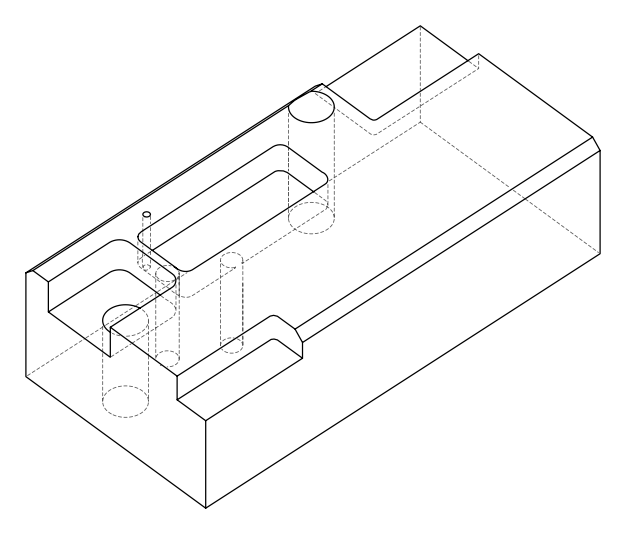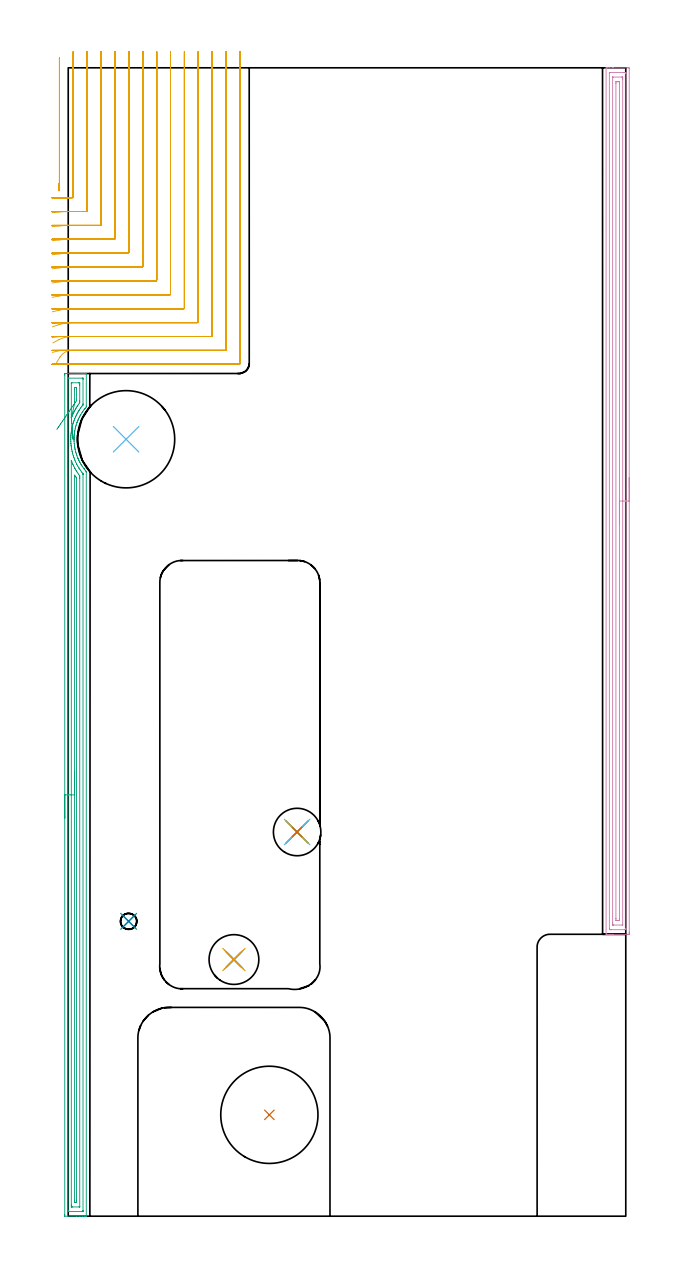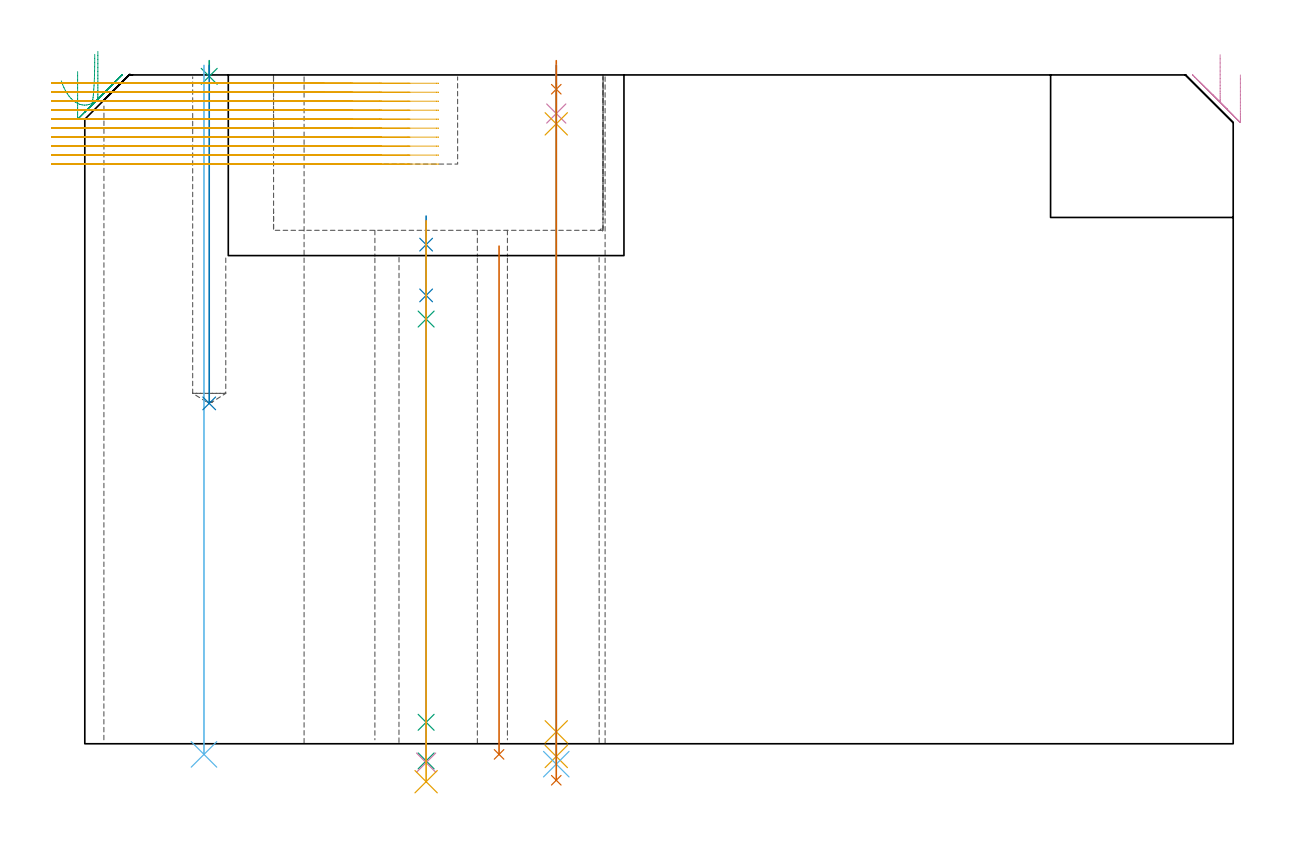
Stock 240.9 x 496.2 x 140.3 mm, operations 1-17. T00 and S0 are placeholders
(PLAN: 20 operations, 14 tool changes, 133.1 min)
(1 SPOT_DRILL | STEP1HOLE | NXT0321_9005460120000 | 0.05 min | 181 mm3)
(2 SPOT_DRILL_1 | STEP1HOLE_1 | NXT0321_9005460120000 | 0.06 min | 3850 mm3)
(3 SPOT_DRILL_2 | STEP1POCKET | NXT0321_9005460120000 | 0.03 min | 0 mm3)
(4 DRILL_BLIND_HOLE_INTO_CENTER | STEP1HOLE | UGT0301_178 | 0.04 min | 104 mm3)
(5 GUN_DRILL_THROUGH_HOLE | STEP1HOLE | UGT0307_001 | 0.62 min | 2581 mm3)
(6 SPADE_DRILL_TO_ENLARGE_THROUGH_HOLE | STEP1HOLE | UGT0306_003 | 0.59 min | 14271 mm3)
(7 DRILL_TO_ENLARGE_THROUGH_HOLE | STEP1HOLE | UGT0301_050 | 0.6 min | 29083 mm3)
(8 DRILL_BLIND_HOLE_INTO_CENTER_1 | STEP1HOLE_1 | NXT0301_062 | 0.07 min | 683 mm3)
(9 GUN_DRILL_THROUGH_HOLE_1 | STEP1HOLE_1 | UGT0307_006 | 0.53 min | 5996 mm3)
(10 DRILL_TO_ENLARGE_THROUGH_HOLE_1 | STEP1HOLE_1 | NXT0301_102 | 0.46 min | 9466 mm3)
(11 DRILL_TO_ENLARGE_THROUGH_HOLE_2 | STEP1HOLE_1 | UGT0301_052 | 0.48 min | 30855 mm3)
(12 INDEXABLE_INSERT_DRILL_THROUGH_HOLE_FROM_SOLID | STEP1HOLE_2 | NXT0302_036 | 0.58 min | 194259 mm3)
(13 INDEXABLE_INSERT_DRILL_THROUGH_HOLE_FROM_SOLID_1 | STEP1HOLE_3 | NXT0302_036 | 0.44 min | 194267 mm3)
(14 DRILL_BLIND_HOLE_INTO_CENTER_2 | STEP1POCKET | UGT0301_465 | 0.29 min | 2559 mm3)
(15 AREA_MILL | FG_CHAMFER_SURFACE | UGT0205_001 | 11.67 min | 15772 mm3)
(16 AREA_MILL_1 | FG_CHAMFER_SURFACE_1 | UGT0205_001 | 12.2 min | 19001 mm3)
(17 MILL_CORNER_NOTCH_RECTANGULAR | CORNER_NOTCH_RECTANGULAR | UGT0201_007 | Follow Part, ap 2, ae 75% | 42.34 min | 192879 mm3)
(18 MILL_CORNER_NOTCH_RECTANGULAR_1 | CORNER_NOTCH_RECTANGULAR_1 | NXT0201_013 | Follow Part, ap 2.5, ae 75% | 22.15 min | 139011 mm3)
(19 MILL_RECTANGULAR_POCKET | POCKET_RECTANGULAR_STRAIGHT | NXT0201_012 | Follow Part, ap 4, ae 75% | 20.7 min | 391764 mm3)
(20 MILL_SLOT | SLOT_PARTIAL_RECTANGULAR | NXT0201_012 | Follow Part, ap 4, ae 75% | 19.16 min | 228328 mm3)
(TOOL NXT0321_9005460120000 | NC Spot Drill, 142deg, 12mm, Carbide, Uncoated | D12 PA142 FL30 Z2)
(TOOL UGT0301_178 | Twist Drill 5.4 mm | D5.4 PA118 FL55 Z2)
(TOOL UGT0307_001 | Gun Drill 5 mm | D5 PA130 FL24 Z1)
(TOOL UGT0306_003 | Spade Drill 12.5mm | D12.5 PA132 FL10 Z2)
(TOOL UGT0301_050 | Twist Drill 20.5 mm | D20.5 PA118 FL145 Z2)
(TOOL NXT0301_062 | Carbide Drill 9.1mm [860.1-0910-027A1-MM 2214] | D9.1 PA140 FL47 Z2)
(TOOL UGT0307_006 | Gun Drill 9 mm | D9 PA130 FL24 Z1)
(TOOL NXT0301_102 | Carbide Drill 13.5mm [860.1-1350-108A1-MM 2214] | D13.5 PA140 FL123 Z2)
(TOOL UGT0301_052 | Twist Drill 21.5 mm | D21.5 PA118 FL150 Z2)
(TOOL NXT0302_036 | Index. Insert Drill 42mm [880-D4200L50-05] | D42 PA176 FL210 Z2)
(TOOL UGT0301_465 | Carbide Drill 7.0 mm | D7 PA118 FL69 Z2)
(TOOL UGT0205_001 | Chamfer Mill 20 x 3 x 45 deg. | D20 FL50 Z2)
(TOOL UGT0201_007 | End Mill 8 mm | D8 FL19 Z4)
(TOOL NXT0201_013 | ENDMILL 10mm | D10 FL30 Z4)
(TOOL NXT0201_012 | ENDMILL 16mm [2P460-1600-NA 1630] | D16 FL38 Z6)
(OP 1 SPOT_DRILL)
G17 G21 G94 G90
T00 M6
G54
G17 G0 G90 X98.9 Y166. S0 M3
G43 Z150.3 H0
G94 G81 G98 Z137.3 F250. R143.3
G80
M5
M2
(OP 2 SPOT_DRILL_1)
G17 G21 G94 G90
T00 M6
G54
G17 G0 G90 X71.6 Y110.9 S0 M3
G43 Z150.3 H0
G94 G81 G98 Z104.7 F250. R110.7
G80
M5
M2
(OP 3 SPOT_DRILL_2)
G17 G21 G94 G90
T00 M6
G54
G17 G0 G90 X26.1 Y127.4 S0 M3
G43 Z150.3 H0
G94 G81 G98 Z139.999 F250. R143.3
G80
M5
M2
(OP 4 DRILL_BLIND_HOLE_INTO_CENTER)
G17 G21 G94 G90
T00 M6
G54
G17 G0 G90 X98.9 Y166. S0 M3
G43 Z150.3 H0
G94 G81 G98 Z132.2 F250. R142.3
G80
M5
M2
(OP 5 GUN_DRILL_THROUGH_HOLE)
G17 G21 G94 G90
T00 M6
G54
G17 G0 G90 X98.9 Y166. M8
G43 Z150.3 H0
Z138.622
S716 M3
G94 G1 Z130.036 F125. M26
G4 X.084
Z2.5 F250.
G4 X.084
Z-2.666 F125.
G4 X.084
M5
M9
G0 Z138.622
Z150.3
M2
(OP 6 SPADE_DRILL_TO_ENLARGE_THROUGH_HOLE)
G17 G21 G94 G90
T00 M6
G54
G17 G0 G90 X98.9 Y166. S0 M3
G43 Z150.3 H0
G94 G73 G98 Z-4.283 F250. Q12.049 R142.3
G80
M5
M2
(OP 7 DRILL_TO_ENLARGE_THROUGH_HOLE)
G17 G21 G94 G90
T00 M6
G54
G17 G0 G90 X98.9 Y166. S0 M3
G43 Z150.3 H0
G94 G73 G98 Z-7.659 F250. Q18.495 R142.3
G80
M5
M2
(OP 8 DRILL_BLIND_HOLE_INTO_CENTER_1)
G17 G21 G94 G90
T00 M6
G54
G17 G0 G90 X71.6 Y110.9 S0 M3
G43 Z150.3 H1
G94 G81 G98 Z94.05 F250. R109.7
G80
M5
M2
(OP 9 GUN_DRILL_THROUGH_HOLE_1)
G17 G21 G94 G90
T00 M6
G54
G17 G0 G90 X71.6 Y110.9 M8
G43 Z150.3 H0
Z104.301
S716 M3
G94 G1 Z89.089 F125. M26
G4 X.084
Z4.5 F250.
G4 X.084
Z-3.598 F125.
G4 X.084
M5
M9
G0 Z104.301
Z150.3
M2
(OP 10 DRILL_TO_ENLARGE_THROUGH_HOLE_1)
G17 G21 G94 G90
T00 M6
G54
G17 G0 G90 X71.6 Y110.9 S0 M3
G43 Z150.3 H1
G94 G73 G98 Z-3.957 F250. Q12.406 R109.7
G80
M5
M2
(OP 11 DRILL_TO_ENLARGE_THROUGH_HOLE_2)
G17 G21 G94 G90
T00 M6
G54
G17 G0 G90 X71.6 Y110.9 S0 M3
G43 Z150.3 H0
G94 G73 G98 Z-7.959 F250. Q19.277 R109.7
G80
M5
M2
(OP 12 INDEXABLE_INSERT_DRILL_THROUGH_HOLE_FROM_SOLID)
G17 G21 G94 G90
T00 M6
G54
G17 G0 G90 X25. Y335.7 S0 M3
G43 Z150.3 H1
G94 G81 G98 Z-2.233 F250. R142.3
G80
M5
M2
(OP 13 INDEXABLE_INSERT_DRILL_THROUGH_HOLE_FROM_SOLID_1)
G17 G21 G94 G90
T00 M6
G54
G17 G0 G90 X86.9 Y43.8 S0 M3
G43 Z150.3 H1
G94 G81 G98 Z-2.233 F250. R104.4
G80
M5
M2
(OP 14 DRILL_BLIND_HOLE_INTO_CENTER_2)
G17 G21 G94 G90
T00 M6
G54
G17 G0 G90 X26.1 Y127.4 S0 M3
G43 Z150.3 H0
G94 G81 G98 Z71.4 F250. R142.3
G80
M5
M2
(OP 15 AREA_MILL)
G17 G21 G94 G90
T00 M6
G54
G17 G0 G90 X-1.5 Y172.05 S1061 M3
G43 Z150.3 H0
Z141.
G94 G1 Y172.088 Z140.128 F250.
Y172.202 Z139.264
Y172.391 Z138.412
Y172.653 Z137.58
Y172.987 Z136.774
Y173.39 Z136.
Y173.859 Z135.264
Y174.39 Z134.572
Y174.979 Z133.929
Y175.622 Z133.34
Y176.314 Z132.809
Y177.05 Z132.34
Y177.824 Z131.937
Y178.63 Z131.603
Y179.462 Z131.341
Y180.314 Z131.152
Y181.178 Z131.038
Y182.05 Z131.
Y363.477
X-1.497 Y363.746 Z131.002
X-1.492 Y364.09 Z131.006
X-1.143 Y364.1 Z131.354
X4.491 Z136.986
X5.926 Z138.422
X6.279 Z138.774
X6.985 Z139.485
X7.305 Z139.805
X7.731 Y364.094 Z140.223
X7.797 Y364.09 Z140.288
X7.8 Y363.924 Z140.3
Y350.033
X7.801 Y349.647 Z140.299
X7.329 Y349.091 Z139.828
X7.288 Y349.04 Z139.787
X7.042 Y348.73 Z139.538
X6.872 Y348.519 Z139.371
X6.628 Y348.198 Z139.127
X6.31 Y347.753 Z138.808
X5.999 Y347.304 Z138.497
X5.446 Y346.411 Z137.945
X5.236 Y346.05 Z137.736
X5.095 Y345.805 Z137.593
X4.988 Y345.602 Z137.484
X4.942 Y345.518 Z137.44
X4.685 Y345. Z137.184
X4.543 Y344.708 Z137.038
X4.5 Y344.625 Z136.998
X4.491 Y344.605 Z136.989
X4.367 Y344.337 Z136.867
X4.312 Y344.216 Z136.812
X4.207 Y343.985 Z136.705
X4.137 Y343.815 Z136.633
X4.102 Y343.731 Z136.599
X4.056 Y343.609 Z136.553
X3.966 Y343.368 Z136.459
X3.895 Y343.188 Z136.394
X3.856 Y343.087 Z136.355
X3.794 Y342.921 Z136.292
X3.762 Y342.838 Z136.26
X3.457 Y341.945 Z135.955
X3.318 Y341.497 Z135.816
X3.23 Y341.167 Z135.73
X3.2 Y341.051 Z135.699
X2.988 Y340.158 Z135.488
X2.833 Y339.346 Z135.328
X2.817 Y339.265 Z135.313
X2.703 Y338.519 Z135.201
X2.694 Y338.452 Z135.19
X2.681 Y338.372 Z135.178
X2.612 Y337.726 Z135.11
X2.602 Y337.622 Z135.098
X2.585 Y337.478 Z135.083
X2.532 Y336.665 Z135.027
X2.527 Y336.585 Z135.022
X2.51 Y336.139 Z135.006
X2.505 Y335.765 Z135.001
X2.506 Y335.727 Z134.997
Y335.647 Z134.999
X2.508 Y335.564 Z134.998
X2.511 Y335.245 Z135.005
X2.529 Y334.799 Z135.021
X2.588 Y333.905 Z135.083
X2.607 Y333.731 Z135.102
X2.677 Y333.09 Z135.17
X2.684 Y333.012 Z135.18
X2.703 Y332.881 Z135.201
X2.707 Y332.853 Z135.205
X2.743 Y332.643 Z135.233
X2.821 Y332.119 Z135.315
X2.898 Y331.716 Z135.395
X2.979 Y331.303 Z135.474
X2.993 Y331.226 Z135.489
X3.205 Y330.332 Z135.702
X3.317 Y329.903 Z135.817
X3.461 Y329.439 Z135.961
X3.589 Y329.068 Z136.088
X3.767 Y328.546 Z136.267
X4.081 Y327.728 Z136.576
X4.109 Y327.652 Z136.606
X4.206 Y327.415 Z136.705
X4.269 Y327.281 Z136.765
X4.433 Y326.921 Z136.932
X4.507 Y326.759 Z137.006
X4.534 Y326.705 Z137.033
X4.693 Y326.387 Z137.189
X4.913 Y325.94 Z137.412
X4.95 Y325.866 Z137.449
X5.094 Y325.595 Z137.594
X5.453 Y324.973 Z137.951
X5.642 Y324.661 Z138.142
X5.713 Y324.544 Z138.213
X6.009 Y324.079 Z138.509
X6.639 Y323.186 Z139.139
X6.754 Y323.031 Z139.253
X6.809 Y322.961 Z139.307
X6.872 Y322.879 Z139.371
X7.046 Y322.663 Z139.542
X7.341 Y322.293 Z139.84
X7.471 Y322.137 Z139.971
X7.549 Y322.045 Z140.048
X7.769 Y321.791 Z140.265
X7.779 Y321.78 Z140.275
X7.796 Y321.749 Z140.286
X7.8 Y321.472 Z140.3
Y0.176
X7.797 Y0.01 Z140.288
X7.731 Y0.007 Z140.223
X7.305 Y0. Z139.804
X6.985 Z139.485
X6.279 Z138.774
X5.032 Z137.529
X3.597 Z136.093
X-1.495 Y0.001 Z131.002
X-1.496 Y0.002 Z131.001
X-1.499 Y0.623
X-1.5 Y182.05 Z131.
X-0.086 Z132.414
X-0.085 Y361.796 Z132.415
X-0.083 Y362.01 Z132.417
X-0.08 Y362.07 Z132.42
X-0.077 Y362.092 Z132.423
X-0.073 Y362.094 Z132.427
X-0.038 Y362.098 Z132.462
X0.021 Y362.099 Z132.521
X6.279 Z138.779
X6.338 Y362.098 Z138.838
X6.373 Y362.094 Z138.873
X6.377 Y362.092 Z138.877
X6.38 Y362.069 Z138.88
X6.383 Y362.009 Z138.883
X6.385 Y361.796 Z138.885
X6.386 Y361.689 Z138.886
Y350.965
X6.385 Y350.858 Z138.885
X6.381 Y350.645 Z138.881
X6.379 Y350.587 Z138.879
X6.368 Y350.569 Z138.868
X6.34 Y350.529 Z138.84
X6.279 Y350.449 Z138.779
X6.112 Y350.238 Z138.612
X5.982 Y350.071 Z138.482
X5.726 Y349.73 Z138.226
X5.385 Y349.272 Z137.885
X5.345 Y349.217 Z137.845
X5.317 Y349.177 Z137.817
X4.984 Y348.684 Z137.484
X4.727 Y348.283 Z137.227
X4.636 Y348.138 Z137.136
X4.491 Y347.902 Z136.991
X4.3 Y347.581 Z136.8
X4.189 Y347.39 Z136.689
X3.804 Y346.703 Z136.304
X3.699 Y346.496 Z136.199
X3.679 Y346.455 Z136.179
X3.597 Y346.289 Z136.097
X3.373 Y345.826 Z135.873
X3.267 Y345.602 Z135.767
X3.092 Y345.213 Z135.592
X2.875 Y344.708 Z135.375
X2.703 Y344.275 Z135.203
X2.577 Y343.941 Z135.077
X2.531 Y343.815 Z135.031
X2.345 Y343.278 Z134.845
X2.225 Y342.921 Z134.725
X2.124 Y342.606 Z134.624
X1.95 Y342.027 Z134.45
X1.932 Y341.966 Z134.432
X1.919 Y341.917 Z134.419
X1.809 Y341.475 Z134.309
X1.744 Y341.199 Z134.244
X1.729 Y341.134 Z134.229
X1.587 Y340.462 Z134.087
X1.542 Y340.24 Z134.042
X1.444 Y339.711 Z133.944
X1.387 Y339.346 Z133.887
X1.326 Y338.935 Z133.826
X1.265 Y338.452 Z133.765
X1.231 Y338.137 Z133.731
X1.176 Y337.559 Z133.676
X1.157 Y337.316 Z133.657
X1.118 Y336.665 Z133.618
X1.109 Y336.471 Z133.609
X1.094 Y335.771 Z133.594
Y335.592
X1.111 Y334.877 Z133.611
X1.119 Y334.673 Z133.619
X1.164 Y333.984 Z133.664
X1.184 Y333.714 Z133.684
X1.245 Y333.09 Z133.745
X1.264 Y332.916 Z133.764
X1.288 Y332.717 Z133.788
X1.365 Y332.196 Z133.865
X1.448 Y331.664 Z133.948
X1.515 Y331.303 Z134.015
X1.662 Y330.556 Z134.162
X1.695 Y330.409 Z134.195
X1.809 Y329.925 Z134.309
X1.911 Y329.515 Z134.411
X1.926 Y329.457 Z134.426
X1.948 Y329.376 Z134.448
X2.178 Y328.621 Z134.678
X2.361 Y328.069 Z134.861
X2.483 Y327.728 Z134.983
X2.703 Y327.125 Z135.203
X2.814 Y326.834 Z135.314
X2.887 Y326.65 Z135.387
X3.205 Y325.94 Z135.705
X3.597 Y325.112 Z136.097
X3.629 Y325.046 Z136.129
X3.66 Y324.983 Z136.16
X3.953 Y324.431 Z136.453
X4.109 Y324.153 Z136.609
X4.491 Y323.491 Z136.991
X4.598 Y323.312 Z137.098
X4.631 Y323.259 Z137.131
X4.872 Y322.878 Z137.372
X5.225 Y322.365 Z137.725
X5.385 Y322.14 Z137.885
X5.874 Y321.472 Z138.374
X6.279 Y320.947 Z138.779
X6.361 Y320.834 Z138.861
X6.379 Y320.808 Z138.879
X6.382 Y320.755 Z138.882
X6.384 Y320.684 Z138.884
X6.385 Y320.578 Z138.885
X6.386 Y320.471 Z138.886
X6.385 Y2.411 Z138.885
Y2.305
X6.382 Y2.198 Z138.882
X6.375 Y2.01 Z138.875
X6.279 Y2.008 Z138.779
X5.795 Y2.001 Z138.295
X0.021 Z132.521
X-0.038 Y2.002 Z132.462
X-0.073 Y2.006 Z132.427
X-0.077 Y2.008 Z132.423
X-0.08 Y2.031 Z132.42
X-0.083 Y2.091 Z132.417
X-0.085 Y2.304 Z132.415
X-0.086 Y2.411 Z132.414
Y182.05
X1.329 Z133.829
Y326.127
X1.33 Y326.419 Z133.83
X1.331 Y326.45 Z133.831
X1.334 Y326.478 Z133.834
X1.355 Y326.436 Z133.855
X1.37 Y326.403 Z133.87
X1.388 Y326.361 Z133.888
X1.555 Y325.94 Z134.055
X1.809 Y325.315 Z134.309
X1.926 Y325.046 Z134.426
X2.019 Y324.836 Z134.519
X2.354 Y324.153 Z134.854
X2.703 Y323.449 Z135.203
X2.802 Y323.259 Z135.302
X2.918 Y323.044 Z135.418
X3.319 Y322.365 Z135.819
X3.597 Y321.906 Z136.097
X3.875 Y321.472 Z136.375
X4.475 Y320.594 Z136.975
X4.487 Y320.578 Z136.987
X4.862 Y320.054 Z137.362
X4.937 Y319.948 Z137.437
X4.965 Y319.899 Z137.465
X4.966 Y319.844 Z137.466
X4.969 Y319.684 Z137.469
X4.971 Y319.204 Z137.471
Y318.79
Y4.198
X4.97 Y4.078 Z137.47
X4.967 Y4.02 Z137.467
X4.966 Y4.012 Z137.466
X4.943 Y4.008 Z137.443
X4.887 Y4.004 Z137.387
X4.689 Y4. Z137.189
X1.809 Z134.309
X1.611 Y4.002 Z134.111
X1.479 Y4.005 Z133.979
X1.374 Y4.01 Z133.874
X1.335 Y4.019 Z133.835
X1.334 Y4.039 Z133.834
X1.331 Y4.198 Z133.831
X1.329 Y4.678 Z133.829
Y5.092
Y182.05
X2.743 Z135.243
Y319.684
X2.747 Y320.054 Z135.247
X2.75 Y320.214 Z135.25
X2.817 Y320.12 Z135.317
X3.123 Y319.684 Z135.623
X3.315 Y319.401 Z135.815
X3.43 Y319.231 Z135.93
X3.55 Y319.03 Z136.05
X3.556 Y318.831 Z136.056
X3.557 Y318.79 Z136.057
Y6.879
X3.554 Y6.065 Z136.054
X3.553 Y6.03 Z136.053
X3.55 Y6.01 Z136.05
X3.528 Y6.007 Z136.028
X3.474 Y6.003 Z135.974
X3.366 Y6.001 Z135.866
X3.15 Y6. Z135.65
X2.934 Y6.001 Z135.434
X2.826 Y6.003 Z135.326
X2.772 Y6.007 Z135.272
X2.751 Y6.01 Z135.251
X2.75 Y6.027 Z135.25
X2.743 Y6.84 Z135.243
Y6.879
Y182.05
Y182.922 Z135.281
Y183.787 Z135.395
Y184.638 Z135.583
Y185.47 Z135.846
Y186.276 Z136.18
Y187.05 Z136.582
Y187.786 Z137.051
Y188.478 Z137.582
Y189.121 Z138.172
Y189.71 Z138.815
Y190.242 Z139.507
Y190.71 Z140.243
Y191.113 Z141.016
Y191.447 Z141.822
Y191.709 Z142.654
Y191.898 Z143.506
Y192.012 Z144.371
Y192.05 Z145.243
G0 Z150.3
X2.083 Y335.807
Z144.616
G1 X2.086 Y335.774 Z143.744
X2.082 Y335.818 Z142.873
X2.072 Y335.937 Z142.009
X2.057 Y336.13 Z141.158
X2.035 Y336.397 Z140.328
X2.007 Y336.734 Z139.524
X1.974 Y337.141 Z138.753
X1.936 Y337.612 Z138.02
X1.892 Y338.146 Z137.331
X1.844 Y338.738 Z136.691
X1.792 Y339.382 Z136.106
X1.735 Y340.075 Z135.579
X1.675 Y340.812 Z135.115
X1.612 Y341.585 Z134.717
X1.547 Y342.391 Z134.388
X1.479 Y343.222 Z134.131
X1.41 Y344.072 Z133.948
X1.339 Y344.934 Z133.839
X1.334 Y344.995 Z133.834
X1.33 Y345.068 Z133.83
X1.329 Y345.107 Z133.829
Y345.189
Y359.902
X1.33 Y360.022 Z133.83
X1.333 Y360.08 Z133.833
X1.334 Y360.088 Z133.834
X1.356 Y360.092 Z133.856
X1.413 Y360.096 Z133.913
X1.611 Y360.1 Z134.111
X4.491 Z136.991
X4.689 Y360.098 Z137.189
X4.821 Y360.095 Z137.321
X4.926 Y360.09 Z137.426
X4.965 Y360.081 Z137.465
X4.966 Y360.061 Z137.466
X4.969 Y359.902 Z137.469
X4.971 Y359.422 Z137.471
Y359.008
Y352.272
X4.969 Y351.858 Z137.469
X4.967 Y351.618 Z137.467
X4.965 Y351.502 Z137.465
X4.922 Y351.428 Z137.422
X4.491 Y350.832 Z136.991
X4.178 Y350.384 Z136.678
X3.963 Y350.071 Z136.463
X3.819 Y349.849 Z136.319
X3.597 Y349.497 Z136.097
X3.475 Y349.299 Z135.975
X3.402 Y349.177 Z135.902
X3.144 Y348.736 Z135.644
X2.884 Y348.283 Z135.384
X2.819 Y348.167 Z135.319
X2.703 Y347.953 Z135.203
X2.513 Y347.58 Z135.013
X2.417 Y347.39 Z134.917
X2.219 Y346.98 Z134.719
X1.989 Y346.496 Z134.489
X1.932 Y346.373 Z134.432
X1.809 Y346.094 Z134.309
X1.664 Y345.748 Z134.164
X1.605 Y345.602 Z134.105
X1.465 Y345.246 Z133.965
X1.411 Y345.107 Z133.911
X1.339 Y344.934 Z133.839
X2.757 Y351.19 Z135.257
X2.743 Y351.818 Z135.243
Y351.858
Y351.898
Y357.221
X2.745 Y358.035 Z135.245
X2.747 Y358.07 Z135.247
X2.75 Y358.09 Z135.25
X2.772 Y358.093 Z135.272
X2.826 Y358.097 Z135.326
X2.934 Y358.099 Z135.434
X3.15 Y358.1 Z135.65
X3.366 Y358.099 Z135.866
X3.474 Y358.097 Z135.974
X3.528 Y358.093 Z136.028
X3.549 Y358.09 Z136.049
X3.55 Y358.073 Z136.05
X3.557 Y357.261 Z136.057
Y357.221
Y352.712
Y352.695
X3.553 Y352.486 Z136.053
X3.55 Y352.383 Z136.05
X3.532 Y352.318 Z136.032
X3.006 Y351.555 Z135.506
X2.757 Y351.19 Z135.257
X2.318 Y350.548 Z134.862
X1.862 Y349.88 Z134.536
X1.391 Y349.191 Z134.282
X0.91 Y348.486 Z134.102
X0.421 Y347.771 Z133.997
X-0.071 Y347.051 Z133.968
X-0.562 Y346.331 Z134.014
X-1.049 Y345.618 Z134.137
X-1.528 Y344.917 Z134.334
X-1.996 Y344.232 Z134.605
X-2.449 Y343.569 Z134.947
X-2.883 Y342.933 Z135.357
X-3.296 Y342.33 Z135.833
X-3.683 Y341.763 Z136.371
X-4.042 Y341.237 Z136.967
X-4.371 Y340.755 Z137.616
X-4.667 Y340.322 Z138.314
X-4.927 Y339.941 Z139.054
G0 Z150.3
M5
M2
(OP 16 AREA_MILL_1)
G17 G21 G94 G90
T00 M6
G54
G17 G0 G90 X242.4 Y319. S1061 M3
G43 Z150.3 H0
Z140.3
G94 G1 Y318.962 Z139.428 F250.
Y318.848 Z138.564
Y318.659 Z137.712
Y318.397 Z136.88
Y318.063 Z136.074
Y317.66 Z135.3
Y317.191 Z134.564
Y316.66 Z133.872
Y316.071 Z133.229
Y315.428 Z132.64
Y314.736 Z132.109
Y314. Z131.64
Y313.226 Z131.237
Y312.42 Z130.903
Y311.588 Z130.641
Y310.736 Z130.452
Y309.872 Z130.338
Y309. Z130.3
Y122.745
X242.399 Y122.41 Z130.301
X242.394 Y121.858 Z130.304
X242.392 Y121.808 Z130.306
X241.844 Y121.8 Z130.853
X235.622 Z137.072
X235.059 Z137.638
X234.733 Z137.963
X234.17 Z138.526
X233.844 Z138.851
X233.193 Z139.506
X232.807 Z139.893
X232.439 Y121.807 Z140.252
X232.403 Y121.81 Z140.288
X232.4 Y121.964 Z140.3
Y496.036
X232.403 Y496.19 Z140.288
X232.439 Y496.193 Z140.252
X232.807 Y496.2 Z139.892
X233.193 Z139.507
X233.844 Z138.851
X235.059 Z137.638
X235.622 Z137.072
X241.844 Z130.853
X242.128 Y496.198 Z130.569
X242.392 Y496.19 Z130.306
X242.399 Y495.926 Z130.299
X242.4 Y309. Z130.3
X240.986 Z131.714
X240.985 Y124.195 Z131.715
X240.984 Y124.167 Z131.716
X240.956 Y123.81 Z131.744
X240.459 Y123.801 Z132.241
X234.733 Y123.8 Z137.967
X234.237 Y123.801 Z138.463
X233.844 Y123.81 Z138.856
X233.816 Y124.195 Z138.884
X233.815 Y124.225 Z138.885
Y493.804
X233.816 Y493.833 Z138.884
X233.844 Y494.19 Z138.856
X234.341 Y494.199 Z138.359
X240.067 Y494.2 Z132.633
X240.563 Y494.199 Z132.137
X240.956 Y494.19 Z131.744
X240.984 Y493.804 Z131.716
X240.985 Y493.775 Z131.715
X240.986 Y309. Z131.714
X239.572 Z133.128
X239.571 Y125.981 Z133.129
Y125.882
X239.568 Y125.834 Z133.132
X239.566 Y125.817 Z133.134
X239.537 Y125.81 Z133.163
X239.357 Y125.801 Z133.343
X235.622 Y125.8 Z137.078
X235.442 Y125.801 Z137.258
X235.322 Y125.805 Z137.378
X235.235 Y125.811 Z137.465
X235.232 Y125.85 Z137.468
X235.23 Y125.981 Z137.47
X235.228 Y126.376 Z137.472
Y126.874
X235.229 Y492.019 Z137.471
Y492.118
X235.232 Y492.166 Z137.468
X235.234 Y492.183 Z137.466
X235.263 Y492.19 Z137.437
X235.443 Y492.199 Z137.257
X239.178 Y492.2 Z133.522
X239.358 Y492.199 Z133.342
X239.478 Y492.195 Z133.222
X239.565 Y492.189 Z133.135
X239.567 Y492.15 Z133.133
X239.57 Y492.019 Z133.13
X239.571 Y491.624 Z133.129
X239.572 Y491.126 Z133.128
Y309.
X238.157 Z134.543
Y128.659
X238.151 Y127.905 Z134.549
X238.142 Y127.81 Z134.558
X238.042 Y127.805 Z134.658
X237.828 Y127.802 Z134.872
X237.4 Y127.8 Z135.3
X237.367 Z135.333
X236.96 Y127.802 Z135.74
X236.756 Y127.805 Z135.944
X236.66 Y127.81 Z136.04
X236.65 Y127.874 Z136.05
X236.643 Y128.527 Z136.057
Y128.659
Y489.341
X236.649 Y490.095 Z136.051
X236.658 Y490.19 Z136.042
X236.758 Y490.195 Z135.942
X236.972 Y490.198 Z135.728
X237.4 Y490.2 Z135.3
X237.433 Z135.267
X237.84 Y490.198 Z134.86
X238.044 Y490.195 Z134.656
X238.14 Y490.19 Z134.56
X238.15 Y490.126 Z134.55
X238.157 Y489.473 Z134.543
Y489.341
Y309.
Y308.128 Z134.581
Y307.263 Z134.695
Y306.412 Z134.883
Y305.58 Z135.146
Y304.774 Z135.48
Y304. Z135.882
Y303.264 Z136.351
Y302.572 Z136.882
Y301.929 Z137.472
Y301.34 Z138.115
Y300.808 Z138.807
Y300.34 Z139.543
Y299.937 Z140.317
Y299.603 Z141.122
Y299.341 Z141.954
Y299.152 Z142.806
Y299.038 Z143.671
Y299. Z144.543
G0 Z150.3
M5
M2
(OP 17 MILL_CORNER_NOTCH_RECTANGULAR)
G17 G21 G94 G90
T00 M6
G54
G17 G0 G90 X-4. Y442.941 S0 M3
G43 Z150.442 H0
Z138.558
G94 G1 Y445.941 F250.
G3 X-3.8 Y446.282 R0.4 F500.
G1 Y497.449
Y500.449 F250.
G0 Z150.442
X-6.991 Y439.652
Z138.558
G1 X-4. Y439.884
G2 X1.57 Y440.1 R72. F500.
G1 X1.806
G3 X2.2 Y440.494 R0.4
G1 Y500.2
Y503.2 F250.
G0 Z150.442
X-6.989 Y433.611
Z138.558
G1 X-4. Y433.865
G2 X1.57 Y434.1 R66. F500.
G1 X7.805
G3 X8.2 Y434.495 R0.4
G1 Y500.2
Y503.2 F250.
G0 Z150.442
X-6.987 Y427.562
Z138.558
G1 X-4. Y427.841
G2 X1.57 Y428.1 R60. F500.
G1 X13.805
G3 X14.2 Y428.495 R0.4
G1 Y500.2
Y503.2 F250.
G0 Z150.442
X-6.984 Y421.503
Z138.558
G1 X-4. Y421.812
G2 X1.57 Y422.1 R54. F500.
G1 X19.805
G3 X20.2 Y422.495 R0.4
G1 Y500.2
Y503.2 F250.
G0 Z150.442
X-6.98 Y415.428
Z138.558
G1 X-4. Y415.776
G2 X1.57 Y416.1 R48. F500.
G1 X25.805
G3 X26.2 Y416.495 R0.4
G1 Y500.2
Y503.2 F250.
G0 Z150.442
X-6.974 Y409.331
Z138.558
G1 X-4. Y409.729
G2 X1.57 Y410.1 R42. F500.
G1 X31.804
G3 X32.2 Y410.496 R0.4
G1 Y500.2
Y503.2 F250.
G0 Z150.442
X-6.964 Y403.202
Z138.558
G1 X-4. Y403.667
G2 X1.57 Y404.1 R36. F500.
G1 X37.804
G3 X38.2 Y404.496 R0.4
G1 Y500.2
Y503.2 F250.
G0 Z150.442
X-6.948 Y397.021
Z138.558
G1 X-4. Y397.578
G2 X1.57 Y398.1 R30. F500.
G1 X43.804
G3 X44.2 Y398.496 R0.4
G1 Y500.2
Y503.2 F250.
G0 Z150.442
X-6.918 Y390.748
Z138.558
G1 X-4. Y391.445
G2 X1.57 Y392.1 R24. F500.
G1 X49.804
G3 X50.2 Y392.496 R0.4
G1 Y500.2
Y503.2 F250.
G0 Z150.442
X-6.853 Y384.288
Z138.558
G1 X-4. Y385.217
G2 X1.57 Y386.1 R18. F500.
G1 X55.804
G3 X56.2 Y386.496 R0.4
G1 Y500.2
Y503.2 F250.
G0 Z150.442
X-6.657 Y377.337
Z138.558
G1 X-4. Y378.729
G2 X1.57 Y380.1 R12. F500.
G1 X61.803
G3 X62.2 Y380.497 R0.4
G1 Y500.2
Y503.2 F250.
G0 Z150.442
X-5.115 Y368.661
Z138.558
G1 X-3.553 Y371.223
G2 X1.57 Y374.1 R6. F500.
G1 X67.803
G3 X68.2 Y374.497 R0.4
G1 Y500.2
Y503.2 F250.
G0 Z150.442
X-1.43 Y368.1
Z138.558
G1 X1.57
X73.803 F500.
G3 X74.2 Y368.497 R0.4
G1 Y500.2
Y503.2 F250.
G0 Z150.442
X-4. Y443.137
Z136.674
G1 Y446.137
G3 X-3.8 Y446.478 R0.4 F500.
G1 Y497.449
Y500.449 F250.
G0 Z150.442
X-6.999 Y440.027
Z136.674
G1 X-4. Y440.086
G2 X-2.587 Y440.1 R72. F500.
G1 X1.806
G3 X2.2 Y440.494 R0.4
G1 Y500.2
Y503.2 F250.
G0 Z150.442
X-6.999 Y434.021
Z136.674
G1 X-4. Y434.085
G2 X-2.587 Y434.1 R66. F500.
G1 X7.805
G3 X8.2 Y434.495 R0.4
G1 Y500.2
Y503.2 F250.
G0 Z150.442
X-6.999 Y428.013
Z136.674
G1 X-4. Y428.083
G2 X-2.587 Y428.1 R60. F500.
G1 X13.805
G3 X14.2 Y428.495 R0.4
G1 Y500.2
Y503.2 F250.
G0 Z150.442
X-6.999 Y422.003
Z136.674
G1 X-4. Y422.082
G2 X-2.587 Y422.1 R54. F500.
G1 X19.805
G3 X20.2 Y422.495 R0.4
G1 Y500.2
Y503.2 F250.
G0 Z150.442
X-6.999 Y415.991
Z136.674
G1 X-4. Y416.079
G2 X-2.587 Y416.1 R48. F500.
G1 X25.805
G3 X26.2 Y416.495 R0.4
G1 Y500.2
Y503.2 F250.
G0 Z150.442
X-6.998 Y409.975
Z136.674
G1 X-4. Y410.076
G2 X-2.587 Y410.1 R42. F500.
G1 X31.804
G3 X32.2 Y410.496 R0.4
G1 Y500.2
Y503.2 F250.
G0 Z150.442
X-6.998 Y403.955
Z136.674
G1 X-4. Y404.072
G2 X-2.587 Y404.1 R36. F500.
G1 X37.804
G3 X38.2 Y404.496 R0.4
G1 Y500.2
Y503.2 F250.
G0 Z150.442
X-6.997 Y397.925
Z136.674
G1 X-4. Y398.067
G2 X-2.587 Y398.1 R30. F500.
G1 X43.804
G3 X44.2 Y398.496 R0.4
G1 Y500.2
Y503.2 F250.
G0 Z150.442
X-6.995 Y391.882
Z136.674
G1 X-4. Y392.058
G2 X-2.587 Y392.1 R24. F500.
G1 X49.804
G3 X50.2 Y392.496 R0.4
G1 Y500.2
Y503.2 F250.
G0 Z150.442
X-6.991 Y385.809
Z136.674
G1 X-4. Y386.044
G2 X-2.587 Y386.1 R18. F500.
G1 X55.804
G3 X56.2 Y386.496 R0.4
G1 Y500.2
Y503.2 F250.
G0 Z150.442
X-6.979 Y379.663
Z136.674
G1 X-4. Y380.017
G2 X-2.587 Y380.1 R12. F500.
G1 X61.804
G3 X62.2 Y380.496 R0.4
G1 Y500.2
Y503.2 F250.
G0 Z150.442
X-6.916 Y373.225
Z136.674
G1 X-4. Y373.931
G2 X-2.587 Y374.1 R6. F500.
G1 X67.803
G3 X68.2 Y374.497 R0.4
G1 Y500.2
Y503.2 F250.
G0 Z150.442
X-5.587 Y368.1
Z136.674
G1 X-2.587
X73.803 F500.
G3 X74.2 Y368.497 R0.4
G1 Y500.2
Y503.2 F250.
G0 Z150.442
X-4. Y443.153
Z134.79
G1 Y446.153
G3 X-3.8 Y446.493 R0.4 F500.
G1 Y497.449
Y500.449 F250.
G0 Z150.442
X-7. Y440.093
Z134.79
G1 X-4. Y440.1
X-3.84 F500.
X1.806
G3 X2.2 Y440.494 R0.4
G1 Y500.2
Y503.2 F250.
G0 Z150.442
X-7. Y434.093
Z134.79
G1 X-4. Y434.1
X-3.84 F500.
X7.805
G3 X8.2 Y434.495 R0.4
G1 Y500.2
Y503.2 F250.
G0 Z150.442
X-7. Y428.092
Z134.79
G1 X-4. Y428.1
X-3.84 F500.
X13.805
G3 X14.2 Y428.495 R0.4
G1 Y500.2
Y503.2 F250.
G0 Z150.442
X-7. Y422.091
Z134.79
G1 X-4. Y422.1
X-3.84 F500.
X19.805
G3 X20.2 Y422.495 R0.4
G1 Y500.2
Y503.2 F250.
G0 Z150.442
X-7. Y416.09
Z134.79
G1 X-4. Y416.1
X-3.84 F500.
X25.805
G3 X26.2 Y416.495 R0.4
G1 Y500.2
Y503.2 F250.
G0 Z150.442
X-7. Y410.088
Z134.79
G1 X-4. Y410.1
X-3.84 F500.
X31.804
G3 X32.2 Y410.496 R0.4
G1 Y500.2
Y503.2 F250.
G0 Z150.442
X-7. Y404.086
Z134.79
G1 X-4. Y404.1
X-3.84 F500.
X37.804
G3 X38.2 Y404.496 R0.4
G1 Y500.2
Y503.2 F250.
G0 Z150.442
X-7. Y398.084
Z134.79
G1 X-4. Y398.1
X-3.84 F500.
X43.804
G3 X44.2 Y398.496 R0.4
G1 Y500.2
Y503.2 F250.
G0 Z150.442
X-7. Y392.079
Z134.79
G1 X-4. Y392.099
X-3.84 Y392.1 F500.
X49.804
G3 X50.2 Y392.496 R0.4
G1 Y500.2
Y503.2 F250.
G0 Z150.442
X-7. Y386.073
Z134.79
G1 X-4. Y386.099
X-3.84 Y386.1 F500.
X55.804
G3 X56.2 Y386.496 R0.4
G1 Y500.2
Y503.2 F250.
G0 Z150.442
X-7. Y380.059
Z134.79
G1 X-4. Y380.099
X-3.84 Y380.1 F500.
X61.803
G3 X62.2 Y380.497 R0.4
G1 Y500.2
Y503.2 F250.
G0 Z150.442
X-6.999 Y374.018
Z134.79
G1 X-4. Y374.098
X-3.84 Y374.1 F500.
X67.803
G3 X68.2 Y374.497 R0.4
G1 Y500.2
Y503.2 F250.
G0 Z150.442
X-6.84 Y368.1
Z134.79
G1 X-3.84
X73.803 F500.
G3 X74.2 Y368.497 R0.4
G1 Y500.2
Y503.2 F250.
G0 Z150.442
X-4. Y443.153
Z132.905
G1 Y446.153
G3 X-3.8 Y446.494 R0.4 F500.
G1 Y497.449
Y500.449 F250.
G0 Z150.442
X-7. Y440.1
Z132.905
G1 X-4.
X1.806 F500.
G3 X2.2 Y440.494 R0.4
G1 Y500.2
Y503.2 F250.
G0 Z150.442
X-7. Y434.1
Z132.905
G1 X-4.
X7.805 F500.
G3 X8.2 Y434.495 R0.4
G1 Y500.2
Y503.2 F250.
G0 Z150.442
X-7. Y428.1
Z132.905
G1 X-4.
X13.805 F500.
G3 X14.2 Y428.495 R0.4
G1 Y500.2
Y503.2 F250.
G0 Z150.442
X-7. Y422.1
Z132.905
G1 X-4.
X19.805 F500.
G3 X20.2 Y422.495 R0.4
G1 Y500.2
Y503.2 F250.
G0 Z150.442
X-7. Y416.1
Z132.905
G1 X-4.
X25.805 F500.
G3 X26.2 Y416.495 R0.4
G1 Y500.2
Y503.2 F250.
G0 Z150.442
X-7. Y410.1
Z132.905
G1 X-4.
X31.804 F500.
G3 X32.2 Y410.496 R0.4
G1 Y500.2
Y503.2 F250.
G0 Z150.442
X-7. Y404.1
Z132.905
G1 X-4.
X37.804 F500.
G3 X38.2 Y404.496 R0.4
G1 Y500.2
Y503.2 F250.
G0 Z150.442
X-7. Y398.1
Z132.905
G1 X-4.
X43.804 F500.
G3 X44.2 Y398.496 R0.4
G1 Y500.2
Y503.2 F250.
G0 Z150.442
X-7. Y392.1
Z132.905
G1 X-4.
X49.804 F500.
G3 X50.2 Y392.496 R0.4
G1 Y500.2
Y503.2 F250.
G0 Z150.442
X-7. Y386.1
Z132.905
G1 X-4.
X55.804 F500.
G3 X56.2 Y386.496 R0.4
G1 Y500.2
Y503.2 F250.
G0 Z150.442
X-7. Y380.1
Z132.905
G1 X-4.
X61.804 F500.
G3 X62.2 Y380.496 R0.4
G1 Y500.2
Y503.2 F250.
G0 Z150.442
X-7. Y374.1
Z132.905
G1 X-4.
X67.803 F500.
G3 X68.2 Y374.497 R0.4
G1 Y500.2
Y503.2 F250.
G0 Z150.442
X-7. Y368.1
Z132.905
G1 X-4.
X73.803 F500.
G3 X74.2 Y368.497 R0.4
G1 Y500.2
Y503.2 F250.
G0 Z150.442
X-4. Y443.153
Z131.021
G1 Y446.153
G3 X-3.8 Y446.494 R0.4 F500.
G1 Y497.449
Y500.449 F250.
G0 Z150.442
X-7. Y440.1
Z131.021
G1 X-4.
X1.806 F500.
G3 X2.2 Y440.494 R0.4
G1 Y500.2
Y503.2 F250.
G0 Z150.442
X-7. Y434.1
Z131.021
G1 X-4.
X7.805 F500.
G3 X8.2 Y434.495 R0.4
G1 Y500.2
Y503.2 F250.
G0 Z150.442
X-7. Y428.1
Z131.021
G1 X-4.
X13.805 F500.
G3 X14.2 Y428.495 R0.4
G1 Y500.2
Y503.2 F250.
G0 Z150.442
X-7. Y422.1
Z131.021
G1 X-4.
X19.805 F500.
G3 X20.2 Y422.495 R0.4
G1 Y500.2
Y503.2 F250.
G0 Z150.442
X-7. Y416.1
Z131.021
G1 X-4.
X25.805 F500.
G3 X26.2 Y416.495 R0.4
G1 Y500.2
Y503.2 F250.
G0 Z150.442
X-7. Y410.1
Z131.021
G1 X-4.
X31.804 F500.
G3 X32.2 Y410.496 R0.4
G1 Y500.2
Y503.2 F250.
G0 Z150.442
X-7. Y404.1
Z131.021
G1 X-4.
X37.804 F500.
G3 X38.2 Y404.496 R0.4
G1 Y500.2
Y503.2 F250.
G0 Z150.442
X-7. Y398.1
Z131.021
G1 X-4.
X43.804 F500.
G3 X44.2 Y398.496 R0.4
G1 Y500.2
Y503.2 F250.
G0 Z150.442
X-7. Y392.1
Z131.021
G1 X-4.
X49.804 F500.
G3 X50.2 Y392.496 R0.4
G1 Y500.2
Y503.2 F250.
G0 Z150.442
X-7. Y386.1
Z131.021
G1 X-4.
X55.804 F500.
G3 X56.2 Y386.496 R0.4
G1 Y500.2
Y503.2 F250.
G0 Z150.442
X-7. Y380.1
Z131.021
G1 X-4.
X61.804 F500.
G3 X62.2 Y380.496 R0.4
G1 Y500.2
Y503.2 F250.
G0 Z150.442
X-7. Y374.1
Z131.021
G1 X-4.
X67.803 F500.
G3 X68.2 Y374.497 R0.4
G1 Y500.2
Y503.2 F250.
G0 Z150.442
X-7. Y368.1
Z131.021
G1 X-4.
X73.803 F500.
G3 X74.2 Y368.497 R0.4
G1 Y500.2
Y503.2 F250.
G0 Z150.442
X-4. Y443.153
Z129.137
G1 Y446.153
G3 X-3.8 Y446.494 R0.4 F500.
G1 Y497.449
Y500.449 F250.
G0 Z150.442
X-7. Y440.1
Z129.137
G1 X-4.
X1.806 F500.
G3 X2.2 Y440.494 R0.4
G1 Y500.2
Y503.2 F250.
G0 Z150.442
X-7. Y434.1
Z129.137
G1 X-4.
X7.805 F500.
G3 X8.2 Y434.495 R0.4
G1 Y500.2
Y503.2 F250.
G0 Z150.442
X-7. Y428.1
Z129.137
G1 X-4.
X13.805 F500.
G3 X14.2 Y428.495 R0.4
G1 Y500.2
Y503.2 F250.
G0 Z150.442
X-7. Y422.1
Z129.137
G1 X-4.
X19.805 F500.
G3 X20.2 Y422.495 R0.4
G1 Y500.2
Y503.2 F250.
G0 Z150.442
X-7. Y416.1
Z129.137
G1 X-4.
X25.805 F500.
G3 X26.2 Y416.495 R0.4
G1 Y500.2
Y503.2 F250.
G0 Z150.442
X-7. Y410.1
Z129.137
G1 X-4.
X31.804 F500.
G3 X32.2 Y410.496 R0.4
G1 Y500.2
Y503.2 F250.
G0 Z150.442
X-7. Y404.1
Z129.137
G1 X-4.
X37.804 F500.
G3 X38.2 Y404.496 R0.4
G1 Y500.2
Y503.2 F250.
G0 Z150.442
X-7. Y398.1
Z129.137
G1 X-4.
X43.804 F500.
G3 X44.2 Y398.496 R0.4
G1 Y500.2
Y503.2 F250.
G0 Z150.442
X-7. Y392.1
Z129.137
G1 X-4.
X49.804 F500.
G3 X50.2 Y392.496 R0.4
G1 Y500.2
Y503.2 F250.
G0 Z150.442
X-7. Y386.1
Z129.137
G1 X-4.
X55.804 F500.
G3 X56.2 Y386.496 R0.4
G1 Y500.2
Y503.2 F250.
G0 Z150.442
X-7. Y380.1
Z129.137
G1 X-4.
X61.804 F500.
G3 X62.2 Y380.496 R0.4
G1 Y500.2
Y503.2 F250.
G0 Z150.442
X-7. Y374.1
Z129.137
G1 X-4.
X67.803 F500.
G3 X68.2 Y374.497 R0.4
G1 Y500.2
Y503.2 F250.
G0 Z150.442
X-7. Y368.1
Z129.137
G1 X-4.
X73.803 F500.
G3 X74.2 Y368.497 R0.4
G1 Y500.2
Y503.2 F250.
G0 Z150.442
X-4. Y443.153
Z127.253
G1 Y446.153
G3 X-3.8 Y446.494 R0.4 F500.
G1 Y497.449
Y500.449 F250.
G0 Z150.442
X-7. Y440.1
Z127.253
G1 X-4.
X1.806 F500.
G3 X2.2 Y440.494 R0.4
G1 Y500.2
Y503.2 F250.
G0 Z150.442
X-7. Y434.1
Z127.253
G1 X-4.
X7.805 F500.
G3 X8.2 Y434.495 R0.4
G1 Y500.2
Y503.2 F250.
G0 Z150.442
X-7. Y428.1
Z127.253
G1 X-4.
X13.805 F500.
G3 X14.2 Y428.495 R0.4
G1 Y500.2
Y503.2 F250.
G0 Z150.442
X-7. Y422.1
Z127.253
G1 X-4.
X19.805 F500.
G3 X20.2 Y422.495 R0.4
G1 Y500.2
Y503.2 F250.
G0 Z150.442
X-7. Y416.1
Z127.253
G1 X-4.
X25.805 F500.
G3 X26.2 Y416.495 R0.4
G1 Y500.2
Y503.2 F250.
G0 Z150.442
X-7. Y410.1
Z127.253
G1 X-4.
X31.804 F500.
G3 X32.2 Y410.496 R0.4
G1 Y500.2
Y503.2 F250.
G0 Z150.442
X-7. Y404.1
Z127.253
G1 X-4.
X37.804 F500.
G3 X38.2 Y404.496 R0.4
G1 Y500.2
Y503.2 F250.
G0 Z150.442
X-7. Y398.1
Z127.253
G1 X-4.
X43.804 F500.
G3 X44.2 Y398.496 R0.4
G1 Y500.2
Y503.2 F250.
G0 Z150.442
X-7. Y392.1
Z127.253
G1 X-4.
X49.804 F500.
G3 X50.2 Y392.496 R0.4
G1 Y500.2
Y503.2 F250.
G0 Z150.442
X-7. Y386.1
Z127.253
G1 X-4.
X55.804 F500.
G3 X56.2 Y386.496 R0.4
G1 Y500.2
Y503.2 F250.
G0 Z150.442
X-7. Y380.1
Z127.253
G1 X-4.
X61.804 F500.
G3 X62.2 Y380.496 R0.4
G1 Y500.2
Y503.2 F250.
G0 Z150.442
X-7. Y374.1
Z127.253
G1 X-4.
X67.803 F500.
G3 X68.2 Y374.497 R0.4
G1 Y500.2
Y503.2 F250.
G0 Z150.442
X-7. Y368.1
Z127.253
G1 X-4.
X73.803 F500.
G3 X74.2 Y368.497 R0.4
G1 Y500.2
Y503.2 F250.
G0 Z150.442
X-4. Y443.153
Z125.368
G1 Y446.153
G3 X-3.8 Y446.494 R0.4 F500.
G1 Y497.449
Y500.449 F250.
G0 Z150.442
X-7. Y440.1
Z125.368
G1 X-4.
X1.806 F500.
G3 X2.2 Y440.494 R0.4
G1 Y500.2
Y503.2 F250.
G0 Z150.442
X-7. Y434.1
Z125.368
G1 X-4.
X7.805 F500.
G3 X8.2 Y434.495 R0.4
G1 Y500.2
Y503.2 F250.
G0 Z150.442
X-7. Y428.1
Z125.368
G1 X-4.
X13.805 F500.
G3 X14.2 Y428.495 R0.4
G1 Y500.2
Y503.2 F250.
G0 Z150.442
X-7. Y422.1
Z125.368
G1 X-4.
X19.805 F500.
G3 X20.2 Y422.495 R0.4
G1 Y500.2
Y503.2 F250.
G0 Z150.442
X-7. Y416.1
Z125.368
G1 X-4.
X25.805 F500.
G3 X26.2 Y416.495 R0.4
G1 Y500.2
Y503.2 F250.
G0 Z150.442
X-7. Y410.1
Z125.368
G1 X-4.
X31.804 F500.
G3 X32.2 Y410.496 R0.4
G1 Y500.2
Y503.2 F250.
G0 Z150.442
X-7. Y404.1
Z125.368
G1 X-4.
X37.804 F500.
G3 X38.2 Y404.496 R0.4
G1 Y500.2
Y503.2 F250.
G0 Z150.442
X-7. Y398.1
Z125.368
G1 X-4.
X43.804 F500.
G3 X44.2 Y398.496 R0.4
G1 Y500.2
Y503.2 F250.
G0 Z150.442
X-7. Y392.1
Z125.368
G1 X-4.
X49.804 F500.
G3 X50.2 Y392.496 R0.4
G1 Y500.2
Y503.2 F250.
G0 Z150.442
X-7. Y386.1
Z125.368
G1 X-4.
X55.804 F500.
G3 X56.2 Y386.496 R0.4
G1 Y500.2
Y503.2 F250.
G0 Z150.442
X-7. Y380.1
Z125.368
G1 X-4.
X61.804 F500.
G3 X62.2 Y380.496 R0.4
G1 Y500.2
Y503.2 F250.
G0 Z150.442
X-7. Y374.1
Z125.368
G1 X-4.
X67.803 F500.
G3 X68.2 Y374.497 R0.4
G1 Y500.2
Y503.2 F250.
G0 Z150.442
X-7. Y368.1
Z125.368
G1 X-4.
X73.803 F500.
G3 X74.2 Y368.497 R0.4
G1 Y500.2
Y503.2 F250.
G0 Z150.442
X-4. Y443.153
Z123.484
G1 Y446.153
G3 X-3.8 Y446.494 R0.4 F500.
G1 Y497.449
Y500.449 F250.
G0 Z150.442
X-7. Y440.1
Z123.484
G1 X-4.
X1.806 F500.
G3 X2.2 Y440.494 R0.4
G1 Y500.2
Y503.2 F250.
G0 Z150.442
X-7. Y434.1
Z123.484
G1 X-4.
X7.805 F500.
G3 X8.2 Y434.495 R0.4
G1 Y500.2
Y503.2 F250.
G0 Z150.442
X-7. Y428.1
Z123.484
G1 X-4.
X13.805 F500.
G3 X14.2 Y428.495 R0.4
G1 Y500.2
Y503.2 F250.
G0 Z150.442
X-7. Y422.1
Z123.484
G1 X-4.
X19.805 F500.
G3 X20.2 Y422.495 R0.4
G1 Y500.2
Y503.2 F250.
G0 Z150.442
X-7. Y416.1
Z123.484
G1 X-4.
X25.805 F500.
G3 X26.2 Y416.495 R0.4
G1 Y500.2
Y503.2 F250.
G0 Z150.442
X-7. Y410.1
Z123.484
G1 X-4.
X31.804 F500.
G3 X32.2 Y410.496 R0.4
G1 Y500.2
Y503.2 F250.
G0 Z150.442
X-7. Y404.1
Z123.484
G1 X-4.
X37.804 F500.
G3 X38.2 Y404.496 R0.4
G1 Y500.2
Y503.2 F250.
G0 Z150.442
X-7. Y398.1
Z123.484
G1 X-4.
X43.804 F500.
G3 X44.2 Y398.496 R0.4
G1 Y500.2
Y503.2 F250.
G0 Z150.442
X-7. Y392.1
Z123.484
G1 X-4.
X49.804 F500.
G3 X50.2 Y392.496 R0.4
G1 Y500.2
Y503.2 F250.
G0 Z150.442
X-7. Y386.1
Z123.484
G1 X-4.
X55.804 F500.
G3 X56.2 Y386.496 R0.4
G1 Y500.2
Y503.2 F250.
G0 Z150.442
X-7. Y380.1
Z123.484
G1 X-4.
X61.804 F500.
G3 X62.2 Y380.496 R0.4
G1 Y500.2
Y503.2 F250.
G0 Z150.442
X-7. Y374.1
Z123.484
G1 X-4.
X67.803 F500.
G3 X68.2 Y374.497 R0.4
G1 Y500.2
Y503.2 F250.
G0 Z150.442
X-7. Y368.1
Z123.484
G1 X-4.
X73.803 F500.
G3 X74.2 Y368.497 R0.4
G1 Y500.2
Y503.2 F250.
G0 Z150.442
X-4. Y443.153
Z121.6
G1 Y446.153
G3 X-3.8 Y446.494 R0.4 F500.
G1 Y497.449
Y500.449 F250.
G0 Z150.442
X-7. Y440.1
Z121.6
G1 X-4.
X1.806 F500.
G3 X2.2 Y440.494 R0.4
G1 Y500.2
Y503.2 F250.
G0 Z150.442
X-7. Y434.1
Z121.6
G1 X-4.
X7.805 F500.
G3 X8.2 Y434.495 R0.4
G1 Y500.2
Y503.2 F250.
G0 Z150.442
X-7. Y428.1
Z121.6
G1 X-4.
X13.805 F500.
G3 X14.2 Y428.495 R0.4
G1 Y500.2
Y503.2 F250.
G0 Z150.442
X-7. Y422.1
Z121.6
G1 X-4.
X19.805 F500.
G3 X20.2 Y422.495 R0.4
G1 Y500.2
Y503.2 F250.
G0 Z150.442
X-7. Y416.1
Z121.6
G1 X-4.
X25.805 F500.
G3 X26.2 Y416.495 R0.4
G1 Y500.2
Y503.2 F250.
G0 Z150.442
X-7. Y410.1
Z121.6
G1 X-4.
X31.804 F500.
G3 X32.2 Y410.496 R0.4
G1 Y500.2
Y503.2 F250.
G0 Z150.442
X-7. Y404.1
Z121.6
G1 X-4.
X37.804 F500.
G3 X38.2 Y404.496 R0.4
G1 Y500.2
Y503.2 F250.
G0 Z150.442
X-7. Y398.1
Z121.6
G1 X-4.
X43.804 F500.
G3 X44.2 Y398.496 R0.4
G1 Y500.2
Y503.2 F250.
G0 Z150.442
X-7. Y392.1
Z121.6
G1 X-4.
X49.804 F500.
G3 X50.2 Y392.496 R0.4
G1 Y500.2
Y503.2 F250.
G0 Z150.442
X-7. Y386.1
Z121.6
G1 X-4.
X55.804 F500.
G3 X56.2 Y386.496 R0.4
G1 Y500.2
Y503.2 F250.
G0 Z150.442
X-7. Y380.1
Z121.6
G1 X-4.
X61.804 F500.
G3 X62.2 Y380.496 R0.4
G1 Y500.2
Y503.2 F250.
G0 Z150.442
X-7. Y374.1
Z121.6
G1 X-4.
X67.803 F500.
G3 X68.2 Y374.497 R0.4
G1 Y500.2
Y503.2 F250.
G0 Z150.442
X-7. Y368.1
Z121.6
G1 X-4.
X73.803 F500.
G3 X74.2 Y368.497 R0.4
G1 Y500.2
Y503.2 F250.
G0 Z150.442
M5
M2
